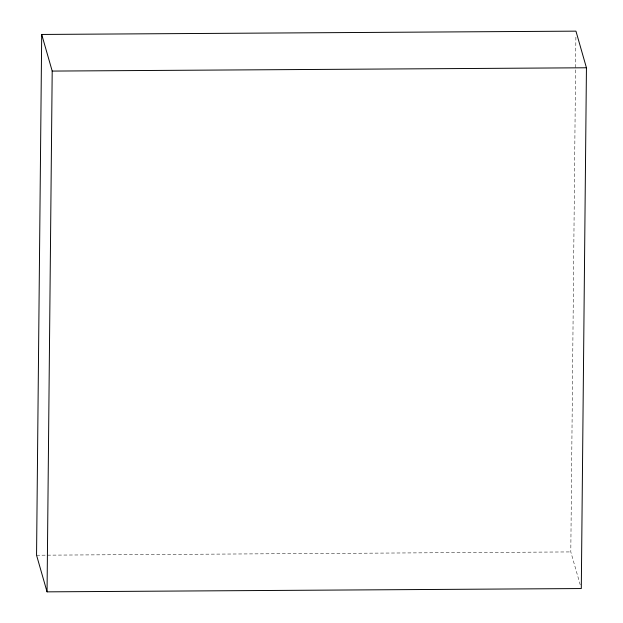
<?xml version="1.0" encoding="UTF-8"?>
<svg xmlns="http://www.w3.org/2000/svg" width="623" height="623" viewBox="0 0 623 623"><rect width="100%" height="100%" fill="white"/><g stroke="black" fill="none" stroke-linecap="round" stroke-linejoin="round"><path stroke-width="0.47" stroke-dasharray="3.12 2.34" d="M580.247 584.88L570.8 551.923L575.893 36.009M36.555 555.225L570.8 551.923"/><path stroke-width="0.93" d="M41.702 34.452L36.555 555.225L47.052 591.85L581.298 588.548L586.445 67.775L575.948 31.15L41.702 34.452L52.2 71.077L47.052 591.85M52.2 71.077L586.445 67.775"/></g></svg>
